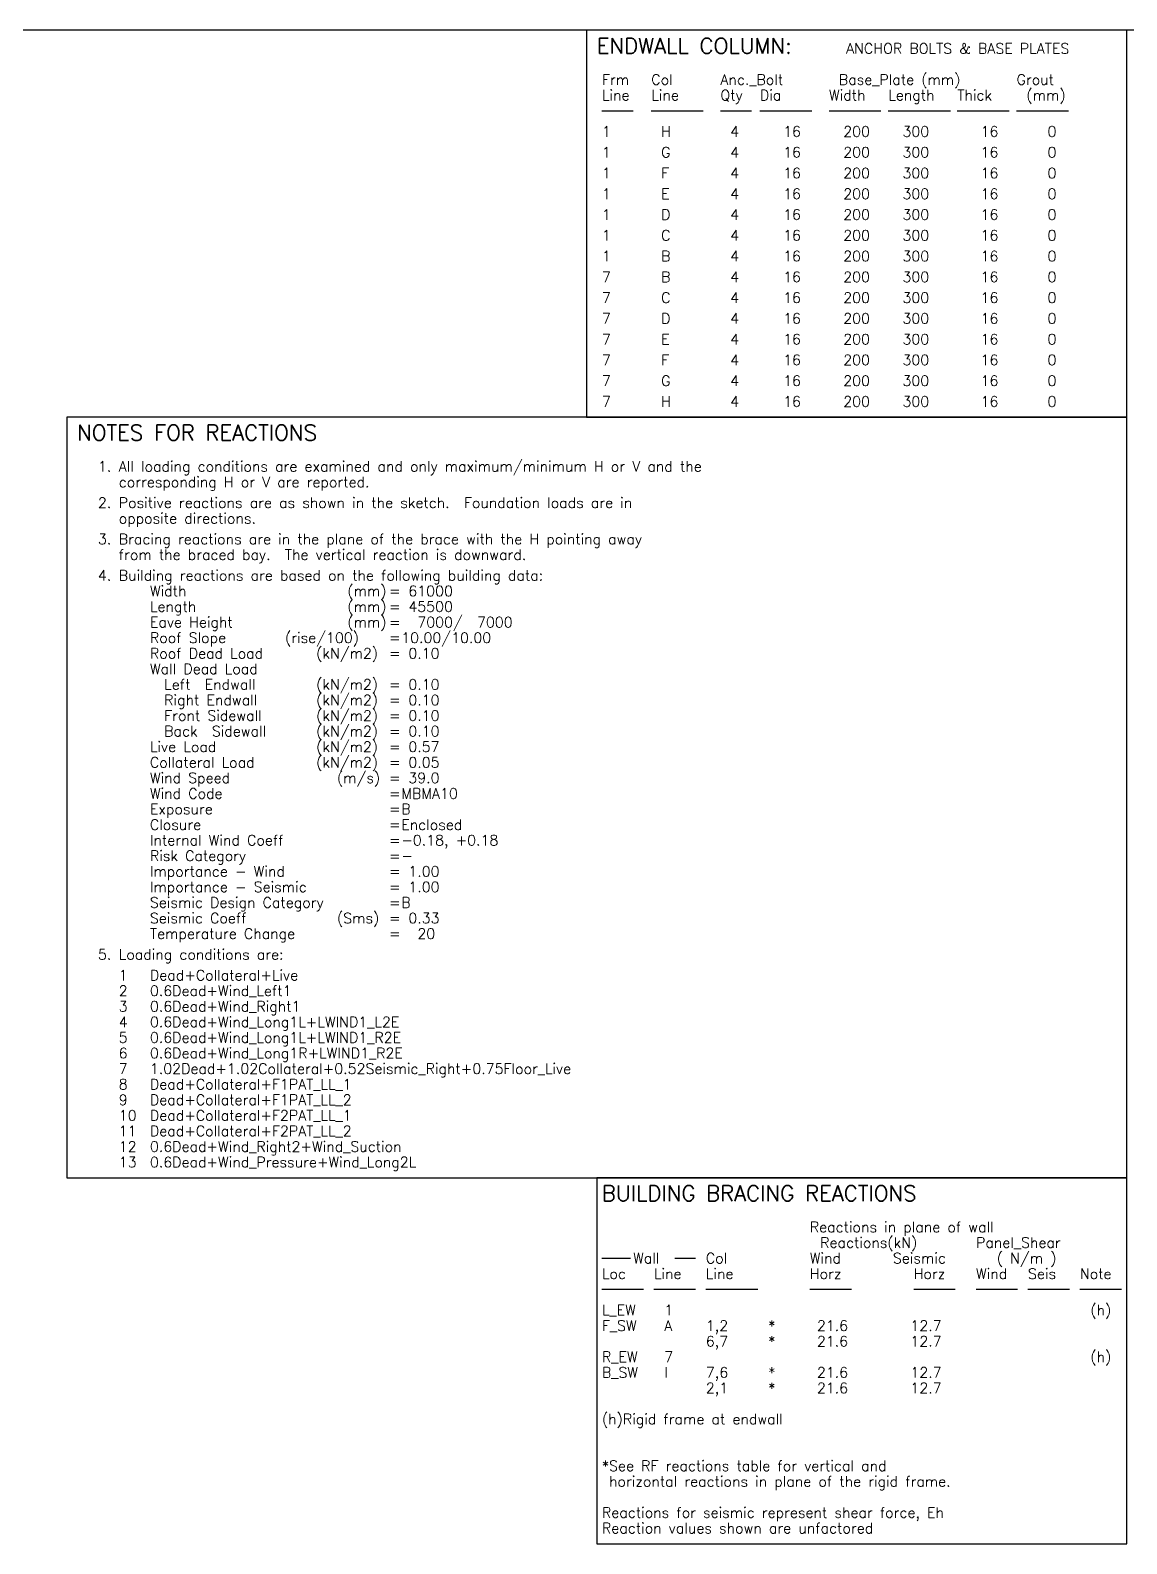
# Model space of a CAD drawing. Extents: x 0 to 154337, y 0 to 109138.
# Drawn here: x 63190 to 109535, y 45120 to 109138 of the extents above; entities that cross this region are included whole.
import ezdxf

# ---------------------------------------------------------------- set-up
doc = ezdxf.new("R2010")
doc.units = 0
doc.linetypes.add('CONTIN', pattern=[0])
doc.layers.get('0').update_dxf_attribs({"linetype": 'CONTIN'})
for name, color, linetype in [('1', 7, 'CONTIN'), ('13', 1, 'CONTIN'), ('14', 7, 'CONTIN'), ('20', 7, 'CONTIN'), ('22', 7, 'CONTIN'), ('26', 7, 'CONTIN')]:
    doc.layers.add(name, color=color, linetype=linetype)
doc.styles.add('SIMPLEX', font='SIMPLEX')

# ---------------------------------------------------------------- blocks, each defined once
blk = doc.blocks.new('EWBASE')
for p, q in [((22840.174, 0), (0, 0)), ((0, 0), (0, -16361.471)), ((22840.174, -16361.471), (22840.174, 0)), ((0, -16361.471), (22840.174, -16361.471))]:
    blk.add_line(p, q)
at = {"layer": '14'}
for p, q in [((658.851, -3404.064), (1976.553, -3404.064)), ((2745.213, -3404.064), (4941.384, -3404.064)), ((5666.119, -3404.064), (6983.822, -3404.064)), ((7335.208, -3404.064), (9531.379, -3404.064)), ((10256.113, -3404.064), (12452.284, -3404.064)), ((12759.746, -3404.064), (15395.151, -3404.064)), ((15680.652, -3404.064), (17876.822, -3404.064)), ((18184.285, -3404.064), (20380.455, -3404.064))]:
    blk.add_line(p, q, dxfattribs=at)
at = {"layer": '13', "style": 'SIMPLEX'}
for s, p in [('1', (658.851, -4502.15)), ('H', (3162.485, -4502.15)), ('1', (658.851, -5380.618)), ('G', (3162.485, -5380.618)), ('1', (658.851, -6259.086)), ('F', (3162.485, -6259.086)), ('1', (658.851, -7137.554)), ('E', (3162.485, -7137.554)), ('1', (658.851, -8016.023)), ('D', (3162.485, -8016.023)), ('1', (658.851, -8894.49)), ('C', (3162.485, -8894.49)), ('1', (658.851, -9772.958)), ('B', (3162.485, -9772.958)), ('7', (658.851, -10651.427)), ('B', (3162.485, -10651.427)), ('7', (658.851, -11529.895)), ('C', (3162.485, -11529.895)), ('7', (658.851, -12408.362)), ('D', (3162.485, -12408.362)), ('7', (658.851, -13286.831)), ('E', (3162.485, -13286.831)), ('7', (658.851, -14165.3)), ('F', (3162.485, -14165.3)), ('7', (658.851, -15043.769)), ('G', (3162.485, -15043.769)), ('7', (658.851, -15922.237)), ('H', (3162.485, -15922.237))]:
    blk.add_text(s, height=439.234, dxfattribs=at).set_placement(p)
at = {"layer": '14', "style": 'SIMPLEX'}
for s, p in [('Frm', (658.851, -2305.979)), ('Col', (2745.213, -2305.979)), ('Anc._Bolt', (5666.119, -2305.979)), ('Base_Plate (mm)', (10673.386, -2305.979)), ('Grout', (18184.285, -2305.979)), ('Line', (658.851, -2964.83)), ('Line', (2745.213, -2964.83)), ('Qty', (5666.119, -2964.83)), ('Dia', (7335.208, -2964.83)), ('Width', (10256.113, -2964.83)), ('Length', (12759.746, -2964.83)), ('Thick', (15680.652, -2964.83)), ('(mm)', (18601.557, -2964.83))]:
    blk.add_text(s, height=439.234, dxfattribs=at).set_placement(p)
at = {"layer": '20', "style": 'SIMPLEX'}
for s, height, p in [('ENDWALL COLUMN:', 658.851, (439.234, -988.277)), ('ANCHOR BOLTS & BASE PLATES', 439.234, (10980.853, -988.277))]:
    blk.add_text(s, height=height, dxfattribs=at).set_placement(p)
at = {"layer": '26', "style": 'SIMPLEX'}
for s, p in [('4', (6083.392, -4502.15)), ('   16', (7335.208, -4502.15)), ('  200', (10256.113, -4502.15)), ('  300', (12759.746, -4502.15)), ('   16', (15680.652, -4502.15)), ('    0', (18184.285, -4502.15)), ('4', (6083.392, -5380.618)), ('   16', (7335.208, -5380.618)), ('  200', (10256.113, -5380.618)), ('  300', (12759.746, -5380.618)), ('   16', (15680.652, -5380.618)), ('    0', (18184.285, -5380.618)), ('4', (6083.392, -6259.086)), ('   16', (7335.208, -6259.086)), ('  200', (10256.113, -6259.086)), ('  300', (12759.746, -6259.086)), ('   16', (15680.652, -6259.086)), ('    0', (18184.285, -6259.086)), ('4', (6083.392, -7137.554)), ('   16', (7335.208, -7137.554)), ('  200', (10256.113, -7137.554)), ('  300', (12759.746, -7137.554)), ('   16', (15680.652, -7137.554)), ('    0', (18184.285, -7137.554)), ('4', (6083.392, -8016.023)), ('   16', (7335.208, -8016.023)), ('  200', (10256.113, -8016.023)), ('  300', (12759.746, -8016.023)), ('   16', (15680.652, -8016.023)), ('    0', (18184.285, -8016.023)), ('4', (6083.392, -8894.49)), ('   16', (7335.208, -8894.49)), ('  200', (10256.113, -8894.49)), ('  300', (12759.746, -8894.49)), ('   16', (15680.652, -8894.49)), ('    0', (18184.285, -8894.49)), ('4', (6083.392, -9772.958)), ('   16', (7335.208, -9772.958)), ('  200', (10256.113, -9772.958)), ('  300', (12759.746, -9772.958)), ('   16', (15680.652, -9772.958)), ('    0', (18184.285, -9772.958)), ('4', (6083.392, -10651.427)), ('   16', (7335.208, -10651.427)), ('  200', (10256.113, -10651.427)), ('  300', (12759.746, -10651.427)), ('   16', (15680.652, -10651.427)), ('    0', (18184.285, -10651.427)), ('4', (6083.392, -11529.895)), ('   16', (7335.208, -11529.895)), ('  200', (10256.113, -11529.895)), ('  300', (12759.746, -11529.895)), ('   16', (15680.652, -11529.895)), ('    0', (18184.285, -11529.895)), ('4', (6083.392, -12408.362)), ('   16', (7335.208, -12408.362)), ('  200', (10256.113, -12408.362)), ('  300', (12759.746, -12408.362)), ('   16', (15680.652, -12408.362)), ('    0', (18184.285, -12408.362)), ('4', (6083.392, -13286.831)), ('   16', (7335.208, -13286.831)), ('  200', (10256.113, -13286.831)), ('  300', (12759.746, -13286.831)), ('   16', (15680.652, -13286.831)), ('    0', (18184.285, -13286.831)), ('4', (6083.392, -14165.3)), ('   16', (7335.208, -14165.3)), ('  200', (10256.113, -14165.3)), ('  300', (12759.746, -14165.3)), ('   16', (15680.652, -14165.3)), ('    0', (18184.285, -14165.3)), ('4', (6083.392, -15043.769)), ('   16', (7335.208, -15043.769)), ('  200', (10256.113, -15043.769)), ('  300', (12759.746, -15043.769)), ('   16', (15680.652, -15043.769)), ('    0', (18184.285, -15043.769)), ('4', (6083.392, -15922.237)), ('   16', (7335.208, -15922.237)), ('  200', (10256.113, -15922.237)), ('  300', (12759.746, -15922.237)), ('   16', (15680.652, -15922.237)), ('    0', (18184.285, -15922.237))]:
    blk.add_text(s, height=439.234, dxfattribs=at).set_placement(p)
blk = doc.blocks.new('RNOTES')
for p, q in [((44801.875, 0), (0, 0)), ((0, 0), (0, -32173.891)), ((44801.875, -32173.891), (44801.875, 0)), ((0, -32173.891), (44801.875, -32173.891))]:
    blk.add_line(p, q)
at = {"layer": '1', "style": 'SIMPLEX'}
for s, p in [('1.', (1317.702, -2305.979)), ('All loading conditions are examined and only maximum/minimum H or V and the', (2196.171, -2305.979)), ('corresponding H or V are reported.', (2196.171, -2964.83)), ('2.', (1317.702, -3843.298)), ('Positive reactions are as shown in the sketch.  Foundation loads are in', (2196.171, -3843.298)), ('opposite directions.', (2196.171, -4502.15)), ('3.', (1317.702, -5380.618)), ('Bracing reactions are in the plane of the brace with the H pointing away', (2196.171, -5380.618)), ('from the braced bay.  The vertical reaction is downward.', (2196.171, -6039.469)), ('4.', (1317.702, -6917.938)), ('Building reactions are based on the following building data:', (2196.171, -6917.938)), ('Width', (3513.873, -7576.789)), ('(mm)', (11859.321, -7576.789)), ('=', (13616.257, -7576.789)), ('  61000', (13835.875, -7576.789)), ('Length', (3513.873, -8235.64)), ('(mm)', (11859.321, -8235.64)), ('=', (13616.257, -8235.64)), ('  45500', (13835.875, -8235.64)), ('Eave Height', (3513.873, -8894.491)), ('(mm)', (11859.321, -8894.491)), ('=', (13616.257, -8894.491)), ('   7000/  7000', (13835.875, -8894.491)), ('Roof Slope', (3513.873, -9553.343)), ('(rise/100)', (9223.916, -9553.343)), ('=', (13616.257, -9553.343)), (' 10.00/10.00', (13835.875, -9553.343)), ('Roof Dead Load', (3513.873, -10212.193)), ('(kN/m2)', (10541.618, -10212.193)), ('=', (13616.257, -10212.193)), ('  0.10', (13835.875, -10212.193)), ('Wall Dead Load', (3513.873, -10871.045)), ('  Left  Endwall', (3513.873, -11529.896)), ('(kN/m2)', (10541.618, -11529.896)), ('=', (13616.257, -11529.896)), ('  0.10', (13835.875, -11529.896)), ('  Right Endwall', (3513.873, -12188.747)), ('(kN/m2)', (10541.618, -12188.747)), ('=', (13616.257, -12188.747)), ('  0.10', (13835.875, -12188.747)), ('  Front Sidewall', (3513.873, -12847.599)), ('(kN/m2)', (10541.618, -12847.599)), ('=', (13616.257, -12847.599)), ('  0.10', (13835.875, -12847.599)), ('  Back  Sidewall', (3513.873, -13506.45)), ('(kN/m2)', (10541.618, -13506.45)), ('=', (13616.257, -13506.45)), ('  0.10', (13835.875, -13506.45)), ('Live Load', (3513.873, -14165.301)), ('(kN/m2)', (10541.618, -14165.301)), ('=', (13616.257, -14165.301)), ('  0.57', (13835.875, -14165.301)), ('Collateral Load', (3513.873, -14824.152)), ('(kN/m2)', (10541.618, -14824.152)), ('=', (13616.257, -14824.152)), ('  0.05', (13835.875, -14824.152)), ('Wind Speed', (3513.873, -15483.004)), ('(m/s)', (11420.087, -15483.004)), ('=', (13616.257, -15483.004)), ('  39.0', (13835.875, -15483.004)), ('Wind Code', (3513.873, -16141.854)), ('=', (13616.257, -16141.854)), (' MBMA10', (13835.875, -16141.854)), ('Exposure', (3513.873, -16800.705)), ('=', (13616.257, -16800.705)), (' B', (13835.875, -16800.705)), ('Closure', (3513.873, -17459.557)), ('=', (13616.257, -17459.557)), (' Enclosed', (13835.875, -17459.557)), ('Internal Wind Coeff', (3513.873, -18118.408)), ('=', (13616.257, -18118.408)), (' -0.18, +0.18', (13835.875, -18118.408)), ('Risk Category', (3513.873, -18777.26)), ('=', (13616.257, -18777.26)), ('Importance - Wind', (3513.873, -19436.111)), ('=', (13616.257, -19436.111)), (' -', (13835.875, -18777.26)), ('  1.00', (13835.875, -19436.111)), ('Importance - Seismic', (3513.873, -20094.963)), ('=', (13616.257, -20094.963)), ('  1.00', (13835.875, -20094.963)), ('Seismic Design Category', (3513.873, -20753.814)), (' B', (13835.875, -20753.814)), ('Seismic Coeff', (3513.873, -21412.664)), ('(Sms)', (11420.087, -21412.664)), ('=', (13616.257, -20753.814)), ('  0.33', (13835.875, -21412.664)), ('Temperature Change', (3513.873, -22071.516)), ('=', (13616.257, -21412.664)), ('   20', (13835.875, -22071.516)), ('=', (13616.257, -22071.516)), ('5.', (1317.702, -22949.984)), ('Loading conditions are:', (2196.171, -22949.984)), ('1', (2196.171, -23828.453)), ('Dead+Collateral+Live', (3513.873, -23828.453)), ('2', (2196.171, -24487.305)), ('0.6Dead+Wind_Left1', (3513.873, -24487.305)), ('3', (2196.171, -25146.156)), ('0.6Dead+Wind_Right1', (3513.873, -25146.156)), ('4', (2196.171, -25805.008)), ('0.6Dead+Wind_Long1L+LWIND1_L2E', (3513.873, -25805.008)), ('5', (2196.171, -26463.857)), ('0.6Dead+Wind_Long1L+LWIND1_R2E', (3513.873, -26463.857)), ('6', (2196.171, -27122.707)), ('0.6Dead+Wind_Long1R+LWIND1_R2E', (3513.873, -27122.707)), ('7', (2196.171, -27781.557)), ('1.02Dead+1.02Collateral+0.52Seismic_Right+0.75Floor_Live', (3513.873, -27781.557)), ('8', (2196.171, -28440.406)), ('Dead+Collateral+F1PAT_LL_1', (3513.873, -28440.406)), ('9', (2196.171, -29099.256)), ('Dead+Collateral+F1PAT_LL_2', (3513.873, -29099.256)), ('10', (2196.171, -29758.105)), ('Dead+Collateral+F2PAT_LL_1', (3513.873, -29758.105)), ('11', (2196.171, -30416.955)), ('Dead+Collateral+F2PAT_LL_2', (3513.873, -30416.955)), ('12', (2196.171, -31075.805)), ('0.6Dead+Wind_Right2+Wind_Suction', (3513.873, -31075.805)), ('13', (2196.171, -31734.654)), ('0.6Dead+Wind_Pressure+Wind_Long2L', (3513.873, -31734.654))]:
    blk.add_text(s, height=439.234, dxfattribs=at).set_placement(p)
at = {"layer": '20', "style": 'SIMPLEX'}
blk.add_text('NOTES FOR REACTIONS', height=658.851, dxfattribs=at).set_placement((439.234, -988.277))
blk = doc.blocks.new('BRACET')
for p, q in [((22400.938, 0), (0, 0)), ((0, 0), (0, -15483.002)), ((22400.938, -15483.002), (22400.938, 0)), ((0, -15483.002), (22400.938, -15483.002))]:
    blk.add_line(p, q)
at = {"layer": '14'}
for p, q in [((219.617, -3404.064), (1427.511, -3404.064)), ((3294.255, -3404.064), (4172.724, -3404.064)), ((219.617, -4721.767), (1976.553, -4721.767)), ((2415.787, -4721.767), (4172.724, -4721.767)), ((4611.958, -4721.767), (6808.128, -4721.767)), ((9004.3, -4721.767), (10761.236, -4721.767)), ((13396.645, -4721.767), (15153.58, -4721.767)), ((16032.046, -4721.767), (17788.982, -4721.767)), ((18228.215, -4721.767), (19985.15, -4721.767)), ((20424.383, -4721.767), (22181.318, -4721.767))]:
    blk.add_line(p, q, dxfattribs=at)
at = {"layer": '1', "style": 'SIMPLEX'}
for s, p in [('Reactions for seismic represent shear force, Eh', (219.617, -14384.917)), ('Reaction values shown are unfactored', (219.617, -15043.769))]:
    blk.add_text(s, height=439.234, dxfattribs=at).set_placement(p)
at = {"layer": '13', "style": 'SIMPLEX'}
for s, p in [('L_EW', (219.617, -5819.852)), ('1', (2855.022, -5819.852)), ('F_SW', (219.617, -6478.703)), ('A', (2855.022, -6478.703)), ('1,2', (4611.958, -6478.703)), ('6,7', (4611.958, -7137.554)), ('R_EW', (219.617, -7796.406)), ('7', (2855.022, -7796.406)), ('B_SW', (219.617, -8455.257)), ('I', (2855.022, -8455.257)), ('7,6', (4611.958, -8455.257)), ('2,1', (4611.958, -9114.107))]:
    blk.add_text(s, height=439.234, dxfattribs=at).set_placement(p)
at = {"layer": '14', "style": 'SIMPLEX'}
for s, p in [('Reactions in plane of wall', (9004.3, -2305.979)), ('Reactions(kN)', (9443.534, -2964.83)), ('Panel_Shear', (16032.046, -2964.83)), ('Wall', (1537.319, -3623.682)), ('Col', (4611.958, -3623.682)), ('Wind', (9004.3, -3623.682)), ('Seismic', (12518.175, -3623.682)), ('( N/m )', (16910.514, -3623.682)), ('Line', (2415.787, -4282.533)), ('Line', (4611.958, -4282.533)), ('Wind', (16032.046, -4282.533)), ('Seis', (18228.215, -4282.533)), ('Loc', (219.617, -4282.533)), ('Horz', (9004.3, -4282.533)), ('Horz', (13396.645, -4282.533)), ('Note', (20424.383, -4282.533))]:
    blk.add_text(s, height=439.234, dxfattribs=at).set_placement(p)
at = {"layer": '20', "style": 'SIMPLEX'}
blk.add_text('BUILDING BRACING REACTIONS', height=658.851, dxfattribs=at).set_placement((219.617, -988.277))
at = {"layer": '26', "style": 'SIMPLEX'}
for s, p in [('(h)', (20863.615, -5819.852)), ('*', (7247.363, -6478.703)), (' 21.6', (9004.3, -6478.703)), (' 12.7', (12957.41, -6478.703)), ('*', (7247.363, -7137.554)), (' 21.6', (9004.3, -7137.554)), (' 12.7', (12957.41, -7137.554)), ('(h)', (20863.615, -7796.406)), ('*', (7247.363, -8455.257)), (' 21.6', (9004.3, -8455.257)), (' 12.7', (12957.41, -8455.257)), ('*', (7247.363, -9114.107)), (' 21.6', (9004.3, -9114.107)), (' 12.7', (12957.41, -9114.107)), ('(h)Rigid frame at endwall', (219.617, -10431.811)), ('*See RF reactions table for vertical and', (219.617, -12408.364)), (' horizontal reactions in plane of the rigid frame.', (219.617, -13067.215))]:
    blk.add_text(s, height=439.234, dxfattribs=at).set_placement(p)

msp = doc.modelspace()

# ---------------------------------------------------------------- linework, layer by layer
at = {"layer": '22'}
msp.add_line((154337.188, 109138.438), (0, 109138.438), dxfattribs=at)

# ---------------------------------------------------------------- block references
at = {"layer": '1'}
for name, p in [('EWBASE', (86695.125, 109138.438)), ('RNOTES', (64733.426, 92776.969)), ('BRACET', (87134.367, 60603.086))]:
    msp.add_blockref(name, p, dxfattribs=at)

doc.saveas('drawing.dxf')
